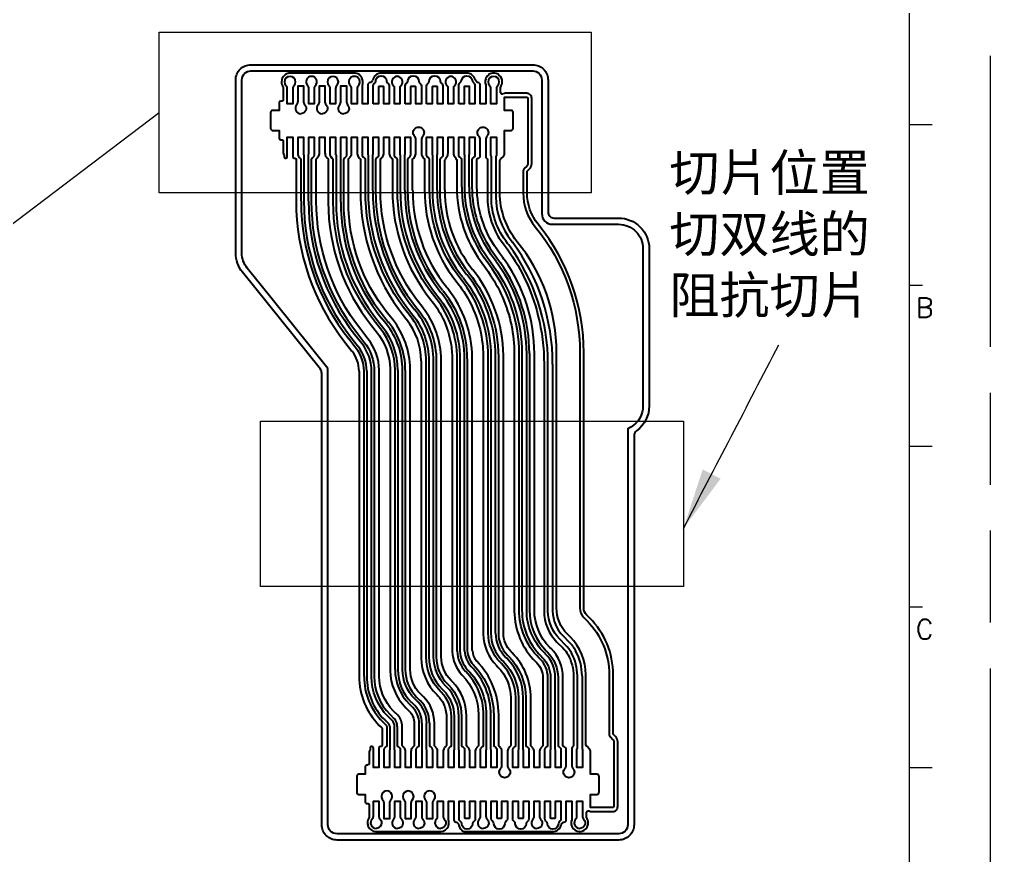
# Model space of a CAD drawing. Extents: x 3712 to 3815, y -392 to -307.
# Drawn here: x 3766.15 to 3797.87, y -368.36 to -341.06 of the extents above; entities that cross this region are included whole.
import ezdxf

# ---------------------------------------------------------------- set-up
doc = ezdxf.new("R2010")
doc.units = 0
doc.linetypes.add('PHANTOM', pattern=[29.5, 9.5, -1.5, 3, -1.5, 3, -1.5, 9.5])
doc.layers.get('0').update_dxf_attribs({"lineweight": 9})
doc.layers.add('0PAPERF', color=2, linetype='PHANTOM', lineweight=9, plot=False)
doc.layers.add('gbr-dxf_layer0', color=7, linetype='Continuous')
doc.layers.add('gbr-outline-dxf_layer1', color=2, linetype='Continuous')
doc.layers.add('備註', color=1, linetype='Continuous', lineweight=9)
doc.styles.add('SIMPLEX', font='simplex.shx')
doc.styles.get("Standard").update_dxf_attribs({"font": 'PMingLiU.ttf'})
doc.dimstyles.get("Standard").update_dxf_attribs({"dimtxt": 1, "dimasz": 0.5, "dimexe": 0.18, "dimexo": 0.0625, "dimgap": 0.09, "dimtad": 0, "dimzin": 0, "dimdsep": 46, "dimtxsty": 'Standard', "dimcen": 0.09, "dimadec": 0, "dimazin": 0, "dimtfac": 1, "dimtdec": 4, "dimtofl": 0, "dimtmove": 0, "dimatfit": 3, "dimfxl": 0, "dimtolj": 1, "dimtzin": 0, "dimarcsym": 0})

msp = doc.modelspace()

# ---------------------------------------------------------------- linework, layer by layer
for p, q in [((3795.223, -390.07), (3795.223, -333.979)), ((3795.223, -344.483), (3795.958, -344.483)), ((3795.223, -349.735), (3795.643, -349.735)), ((3795.223, -354.987), (3795.958, -354.987)), ((3795.223, -360.238), (3795.643, -360.238)), ((3795.223, -365.49), (3795.958, -365.49))]:
    msp.add_line(p, q)
at = {"layer": '0PAPERF'}
msp.add_line((3797.871, -391.75), (3797.871, -330.826), dxfattribs=at)
at = {"layer": 'gbr-dxf_layer0'}
for p, q in [((3774.674, -342.738), (3777.357, -342.738)), ((3777.132, -342.815), (3774.951, -342.815)), ((3777.362, -342.739), (3777.645, -342.739)), ((3777.649, -342.738), (3781.129, -342.738)), ((3780.808, -342.815), (3777.927, -342.815)), ((3781.133, -342.739), (3781.341, -342.739)), ((3781.345, -342.738), (3781.933, -342.738)), ((3781.683, -342.815), (3781.602, -342.815)), ((3777.531, -343.197), (3777.531, -343.223)), ((3777.531, -343.223), (3777.531, -343.312)), ((3779.281, -343.224), (3779.281, -343.493)), ((3779.981, -343.224), (3779.981, -343.493)), ((3781.381, -343.223), (3781.381, -343.312)), ((3774.601, -344.026), (3774.434, -344.026)), ((3779.281, -344.986), (3779.281, -345.195)), ((3781.381, -344.986), (3781.381, -345.195)), ((3776.131, -345.195), (3776.131, -345.413)), ((3777.181, -345.195), (3777.181, -345.416)), ((3778.231, -345.195), (3778.231, -345.415)), ((3779.281, -345.195), (3779.281, -345.415)), ((3780.331, -345.195), (3780.331, -345.412)), ((3781.381, -345.195), (3781.381, -345.487)), ((3775.081, -345.399), (3775.081, -345.487)), ((3775.081, -345.487), (3775.081, -345.539)), ((3781.381, -345.487), (3781.381, -345.529)), ((3775.191, -345.973), (3775.191, -346.982)), ((3775.849, -346.986), (3775.85, -345.863)), ((3781.928, -348.343), (3781.982, -348.413)), ((3782.218, -348.276), (3782.258, -348.328)), ((3780.404, -349.59), (3780.447, -349.643)), ((3779.274, -352.249), (3779.274, -352.861)), ((3777.246, -352.541), (3777.246, -362.514)), ((3778.26, -352.52), (3778.26, -352.861)), ((3778.26, -352.861), (3778.26, -353.877)), ((3779.274, -352.861), (3779.274, -353.877)), ((3778.26, -353.877), (3778.26, -354.893)), ((3779.274, -353.877), (3779.274, -354.893)), ((3778.26, -354.893), (3778.26, -355.909)), ((3779.274, -354.893), (3779.274, -355.909)), ((3778.26, -355.909), (3778.26, -356.925)), ((3779.274, -355.909), (3779.274, -356.925)), ((3778.26, -356.925), (3778.26, -357.941)), ((3779.274, -356.925), (3779.274, -357.941)), ((3778.26, -357.941), (3778.26, -358.957)), ((3779.274, -357.941), (3779.274, -358.957)), ((3778.26, -358.957), (3778.26, -359.973)), ((3779.274, -358.957), (3779.274, -359.973)), ((3778.26, -359.973), (3778.26, -360.989)), ((3779.274, -359.973), (3779.274, -360.989)), ((3778.26, -360.989), (3778.26, -362.005)), ((3783.991, -361.49), (3783.799, -361.299)), ((3777.891, -364.852), (3777.891, -364.903)), ((3777.891, -364.903), (3777.891, -365.195)), ((3778.941, -364.96), (3778.941, -365.195)), ((3779.991, -364.975), (3779.991, -365.195)), ((3781.041, -364.975), (3781.041, -364.992)), ((3781.041, -364.992), (3781.041, -365.195)), ((3782.091, -364.975), (3782.091, -365.195)), ((3783.141, -364.975), (3783.141, -365.195)), ((3784.191, -364.888), (3784.191, -364.903)), ((3784.191, -364.903), (3784.191, -365.195)), ((3782.091, -365.195), (3782.091, -365.425)), ((3784.191, -365.195), (3784.191, -365.425)), ((3777.168, -365.782), (3777.168, -366.289)), ((3777.411, -365.706), (3777.244, -365.706)), ((3781.041, -366.898), (3781.041, -367.166)), ((3782.091, -366.898), (3782.091, -367.166)), ((3782.791, -366.898), (3782.791, -367.166)), ((3783.841, -366.898), (3783.841, -367.166)), ((3780.341, -367.078), (3780.341, -367.167)), ((3783.93, -367.269), (3783.938, -367.269)), ((3784.191, -367.078), (3784.191, -367.167)), ((3780.265, -367.652), (3777.433, -367.652)), ((3780.439, -367.652), (3780.27, -367.652)), ((3783.923, -367.652), (3780.443, -367.652)), ((3784.071, -367.652), (3783.927, -367.652)), ((3784.837, -367.652), (3784.075, -367.652))]:
    msp.add_line(p, q, dxfattribs=at)
at = {"layer": 'gbr-dxf_layer0', "color": 1}
for p, q in [((3775.253, -345.487), (3775.253, -345.399)), ((3775.598, -345.872), (3775.598, -345.496)), ((3775.443, -345.973), (3775.442, -346.982)), ((3775.597, -346.982), (3775.598, -345.877)), ((3775.687, -345.872), (3775.686, -346.983)), ((3777.335, -351.638), (3777.102, -351.34)), ((3777.144, -351.789), (3776.91, -351.491)), ((3776.98, -351.436), (3777.214, -351.735)), ((3777.498, -352.541), (3777.498, -362.514)), ((3778.258, -363.758), (3778.387, -363.888)), ((3778.152, -364.123), (3778.022, -363.994)), ((3778.085, -363.931), (3778.215, -364.06)), ((3778.324, -363.951), (3778.195, -363.821))]:
    msp.add_line(p, q, dxfattribs=at)
at = {"layer": 'gbr-dxf_layer0', "color": 6}
for p, q in [((3780.503, -345.487), (3780.503, -345.399)), ((3780.69, -345.493), (3780.69, -346.526)), ((3781.591, -349.198), (3781.343, -348.851)), ((3781.416, -348.799), (3781.663, -349.147)), ((3781.725, -348.966), (3781.542, -348.709)), ((3781.614, -348.657), (3781.8, -348.918)), ((3781.79, -349.057), (3781.728, -348.97)), ((3781.803, -348.922), (3781.862, -349.006))]:
    msp.add_line(p, q, dxfattribs=at)
at = {"layer": 'gbr-dxf_layer0', "color": 4}
for p, q in [((3779.754, -350.158), (3779.717, -350.111)), ((3779.787, -350.056), (3779.823, -350.102)), ((3779.945, -350.005), (3779.91, -349.962)), ((3779.977, -349.903), (3780.014, -349.95)), ((3780.693, -361.676), (3780.693, -352.14))]:
    msp.add_line(p, q, dxfattribs=at)
at = {"layer": 'gbr-dxf_layer0', "color": 2}
for p, q in [((3778.041, -350.74), (3778.207, -350.948)), ((3777.947, -351.156), (3777.781, -350.949)), ((3777.851, -350.893), (3778.016, -351.1)), ((3778.138, -351.003), (3777.972, -350.796)), ((3778.423, -362.288), (3778.423, -352.509)), ((3778.512, -352.509), (3778.512, -362.288)), ((3779.001, -363.529), (3778.891, -363.419)), ((3778.954, -363.356), (3779.064, -363.466)), ((3779.173, -363.357), (3779.064, -363.247)), ((3779.127, -363.184), (3779.236, -363.294))]:
    msp.add_line(p, q, dxfattribs=at)
at = {"layer": 'gbr-dxf_layer0', "color": 3}
for p, q in [((3779.117, -350.604), (3779.058, -350.53)), ((3779.127, -350.475), (3779.186, -350.548))]:
    msp.add_line(p, q, dxfattribs=at)
at = {"layer": 'gbr-dxf_layer0', "color": 5}
for p, q in [((3781.707, -361.096), (3781.707, -352.074)), ((3781.796, -352.074), (3781.796, -361.096)), ((3782.067, -361.917), (3782.033, -361.883)), ((3782.096, -361.82), (3782.13, -361.854)), ((3781.895, -362.09), (3781.86, -362.056)), ((3781.923, -361.993), (3781.958, -362.027))]:
    msp.add_line(p, q, dxfattribs=at)
at = {"layer": 'gbr-dxf_layer0', "linetype": 'Continuous'}
for points in [[(3773.42, -348.385, -0.013652), (3773.42, -348.376), (3773.42, -343.035, -0.414219), (3773.717, -342.739), (3774.669, -342.739)], [(3774.951, -342.815, 0.207238), (3774.823, -342.87, -0.044605), (3774.818, -342.874)], [(3777.926, -342.815, 0.207236), (3777.798, -342.87, -0.044563), (3777.794, -342.874)], [(3781.937, -342.739), (3782.917, -342.739, -0.414221), (3783.214, -343.035), (3783.214, -347.396, 0.413534), (3783.563, -347.746, -0.013568), (3783.572, -347.745, -0.01359), (3783.582, -347.746), (3784.198, -347.746, -0.013592), (3784.207, -347.745, -0.01359), (3784.217, -347.746), (3785.722, -347.746, -0.414216), (3786.518, -348.542), (3786.518, -349.489, -0.013592), (3786.519, -349.498, -0.01359), (3786.518, -349.508), (3786.518, -350.124, -0.013592), (3786.519, -350.133, -0.01359), (3786.518, -350.143), (3786.518, -353.121, -0.013592), (3786.519, -353.13, -0.01359), (3786.518, -353.14), (3786.518, -353.679, -0.266353), (3786.124, -354.367), (3786.024, -354.425), (3786.024, -354.554, -0.013662), (3786.024, -354.563, -0.013652), (3786.024, -354.573), (3786.024, -355.189, -0.013662), (3786.024, -355.198, -0.013652), (3786.024, -355.208), (3786.024, -355.824, -0.013662), (3786.024, -355.833, -0.013652), (3786.024, -355.843), (3786.024, -356.459, -0.013662), (3786.024, -356.468, -0.013652), (3786.024, -356.478), (3786.024, -357.094, -0.013662), (3786.024, -357.103, -0.013652), (3786.024, -357.113), (3786.024, -357.729, -0.013662), (3786.024, -357.738, -0.013652), (3786.024, -357.748), (3786.024, -360.726, -0.013662), (3786.024, -360.735, -0.013652), (3786.024, -360.745), (3786.024, -361.361, -0.013662), (3786.024, -361.37, -0.013652), (3786.024, -361.38), (3786.024, -361.996, -0.013662), (3786.024, -362.005, -0.013652), (3786.024, -362.015), (3786.024, -367.355, -0.41422), (3785.727, -367.652), (3784.842, -367.652)], [(3774.818, -342.875, 0.229178), (3774.712, -343.094, 0.161302), (3774.767, -343.261), (3774.767, -343.675, -0.414254), (3774.717, -343.725), (3774.688, -343.725, 0.414074), (3774.638, -343.775), (3774.638, -343.988)], [(3777.372, -343.1), (3777.372, -343.084, 0.220116), (3777.266, -342.875)], [(3777.531, -343.312), (3777.531, -343.807), (3777.353, -343.807), (3777.353, -343.312), (3777.353, -343.223), (3777.353, -343.2, 0.090153), (3777.374, -343.101)], [(3777.69, -343.056), (3777.684, -343.066), (3777.648, -343.102, 0.011086), (3777.642, -343.109, -0.209601), (3777.614, -343.121), (3777.607, -343.121)], [(3778.753, -343.223, -0.196728), (3778.779, -343.161), (3778.829, -343.112), (3778.839, -343.063, -0.401236), (3779.017, -342.894, -0.401247), (3779.195, -343.063), (3779.205, -343.112), (3779.255, -343.161, -0.196722), (3779.281, -343.223)], [(3779.453, -343.223, -0.196728), (3779.479, -343.161), (3779.529, -343.112), (3779.539, -343.063, -0.401216), (3779.717, -342.894, -0.401235), (3779.895, -343.063), (3779.905, -343.112), (3779.955, -343.161, -0.196722), (3779.981, -343.223)], [(3781.203, -343.196, 0.414241), (3781.128, -343.121, -0.377773), (3781.103, -343.099, 0.0324), (3781.086, -343.08), (3781.044, -343.038), (3781.039, -343.029)], [(3781.381, -342.999, 0.087331), (3781.364, -343.094, 0.087324), (3781.381, -343.189), (3781.381, -343.223)], [(3781.949, -343.49), (3781.94, -343.492), (3781.918, -343.492, -0.414106), (3781.868, -343.442), (3781.868, -343.259, 0.159348), (3781.922, -343.094, 0.229189), (3781.816, -342.875)], [(3775.118, -343.22, 0.200387), (3775.081, -343.309), (3775.081, -343.807), (3774.903, -343.807), (3774.903, -343.309, 0.200479), (3774.866, -343.22)], [(3775.21, -343.841, 0.182128), (3775.253, -343.725), (3775.253, -343.223), (3775.431, -343.223), (3775.431, -343.725, 0.182055), (3775.474, -343.841, -0.649218), (3775.342, -344.138)], [(3775.818, -343.22, 0.200485), (3775.781, -343.309), (3775.781, -343.807), (3775.603, -343.807), (3775.603, -343.309, 0.196935), (3775.567, -343.221)], [(3775.91, -343.841, 0.182043), (3775.953, -343.725), (3775.953, -343.223), (3776.131, -343.223), (3776.131, -343.725, 0.182128), (3776.174, -343.841, -0.64921), (3776.042, -344.138)], [(3776.518, -343.22, 0.200485), (3776.481, -343.309), (3776.481, -343.807), (3776.303, -343.807), (3776.303, -343.309, 0.200479), (3776.266, -343.22)], [(3776.61, -343.841, 0.182128), (3776.653, -343.725), (3776.653, -343.223), (3776.831, -343.223), (3776.831, -343.725, 0.182055), (3776.874, -343.841, -0.649218), (3776.742, -344.138)], [(3777.217, -343.221, 0.196906), (3777.181, -343.309), (3777.181, -343.807), (3777.003, -343.807), (3777.003, -343.309, 0.200479), (3776.966, -343.22)], [(3781.768, -343.22, 0.200485), (3781.731, -343.309), (3781.731, -343.807), (3781.553, -343.807), (3781.553, -343.309, 0.200479), (3781.516, -343.22)], [(3782.735, -346.029, -0.196701), (3782.746, -346.003), (3782.812, -345.937, 0.198476), (3782.885, -345.76), (3782.885, -343.632, 0.414223), (3782.72, -343.467), (3782.108, -343.467, -0.019087), (3782.094, -343.467, -0.019078), (3782.081, -343.467), (3782.034, -343.467, 0.126861), (3781.954, -343.487)], [(3774.433, -344.026, 0.390636), (3774.358, -344.095), (3774.358, -344.615)], [(3774.638, -344.722), (3774.638, -344.936, 0.414099), (3774.688, -344.986), (3774.718, -344.986, -0.414254), (3774.768, -345.036), (3774.768, -345.411, 0.24862), (3774.801, -345.473), (3774.801, -345.551, 0.414253), (3774.839, -345.59), (3774.852, -345.59)], [(3779.103, -344.985, 0.181869), (3779.06, -344.87, -0.185026), (3779.014, -344.751, -0.414223), (3779.192, -344.573, -0.414223), (3779.37, -344.751, -0.185026), (3779.324, -344.87, 0.18188), (3779.281, -344.985)], [(3781.203, -344.985, 0.181869), (3781.16, -344.87, -0.185026), (3781.114, -344.751, -0.414223), (3781.292, -344.573, -0.414223), (3781.47, -344.751, -0.185026), (3781.424, -344.87, 0.18188), (3781.381, -344.985)], [(3775.131, -345.59), (3775.153, -345.59, -0.414253), (3775.191, -345.628), (3775.191, -345.973)], [(3775.849, -345.862), (3775.849, -345.628, -0.240491), (3775.865, -345.597, 0.0332), (3775.888, -345.577, -0.074119), (3775.92, -345.536, 0.138343), (3775.953, -345.418)], [(3776.179, -345.552, -0.017329), (3776.186, -345.561, 0.057758), (3776.225, -345.596, -0.247092), (3776.241, -345.628), (3776.241, -347.022)], [(3776.899, -347.022), (3776.899, -345.628, -0.229606), (3776.914, -345.598)], [(3776.914, -345.597, 0.034293), (3776.938, -345.577, -0.07397), (3776.97, -345.536, 0.138389), (3777.003, -345.418)], [(3777.181, -345.416, 0.146451), (3777.218, -345.54, -0.056669), (3777.243, -345.571, 0.043579), (3777.272, -345.597)], [(3777.273, -345.598, -0.229164), (3777.288, -345.628), (3777.288, -346.654, 0.167924), (3778.697, -350.73), (3778.772, -350.825)], [(3777.946, -346.654), (3777.946, -345.628, -0.229175), (3777.961, -345.598)], [(3777.962, -345.597, 0.043577), (3777.991, -345.571, -0.056662), (3778.016, -345.54, 0.146452), (3778.053, -345.416)], [(3778.231, -345.416, 0.14645), (3778.268, -345.54, -0.05665), (3778.293, -345.571, 0.043575), (3778.322, -345.597)], [(3778.323, -345.598, -0.229164), (3778.338, -345.628), (3778.338, -346.644, 0.17031), (3779.59, -350.213), (3779.627, -350.259)], [(3778.996, -346.644), (3778.996, -345.628, -0.229175), (3779.011, -345.598)], [(3779.012, -345.597, 0.043572), (3779.041, -345.571, -0.056663), (3779.066, -345.54, 0.146443), (3779.103, -345.416)], [(3779.281, -345.416, 0.146463), (3779.318, -345.54, -0.056639), (3779.343, -345.571, 0.043582), (3779.372, -345.597)], [(3779.373, -345.598, -0.228563), (3779.388, -345.628), (3779.388, -346.635)], [(3780.047, -346.635), (3780.047, -345.69, -0.170402), (3780.068, -345.627, -0.115435), (3780.103, -345.554)], [(3780.381, -345.554, -0.069538), (3780.406, -345.596), (3780.424, -345.626, -0.135475), (3780.438, -345.677), (3780.438, -346.527, 0.082414), (3780.661, -347.874, 0.072485), (3781.21, -348.945), (3781.458, -349.293, -0.104469), (3782.22, -351.044, -0.050663), (3782.314, -351.972)], [(3781.097, -346.527), (3781.097, -345.628, -0.190268), (3781.107, -345.602, -0.26301), (3781.128, -345.59, 0.414244), (3781.203, -345.515)], [(3781.42, -345.595, -0.266354), (3781.438, -345.628), (3781.438, -346.853, 0.131466), (3781.78, -348.129, 0.02669), (3781.928, -348.343)], [(3783.416, -352.309, 0.160378), (3782.136, -348.42), (3782.097, -348.369, -0.170198), (3781.566, -346.853), (3781.566, -345.533, -0.136155), (3781.553, -345.487)], [(3781.731, -345.399), (3781.731, -345.487, -0.136166), (3781.718, -345.533), (3781.718, -346.853, 0.170265), (3782.217, -348.274)], [(3783.096, -347.747, -0.170452), (3782.735, -346.718), (3782.735, -346.03)], [(3779.28, -350.405, -0.002766), (3779.239, -350.354, -0.169658), (3777.946, -346.654)], [(3781.933, -348.823), (3781.833, -348.684), (3781.747, -348.563, -0.155787), (3781.097, -346.527)], [(3775.19, -346.987, 0.167919), (3776.782, -351.591), (3777.015, -351.888)], [(3777.905, -362.395), (3777.905, -362.005), (3777.905, -360.989), (3777.905, -359.973), (3777.905, -358.957), (3777.905, -357.941), (3777.905, -356.925), (3777.905, -355.909), (3777.905, -354.893), (3777.905, -353.877), (3777.905, -352.861), (3777.905, -352.52, 0.001789), (3777.905, -352.51, 0.165582), (3777.533, -351.482), (3777.3, -351.185, -0.167928), (3775.849, -346.986)], [(3776.241, -347.022, 0.170297), (3777.654, -351.05), (3777.82, -351.258)], [(3779.706, -364.035, 0.198902), (3779.351, -363.179), (3779.242, -363.069, -0.198915), (3778.918, -362.288), (3778.918, -362.12, -0.004583), (3778.918, -362.092), (3778.918, -362.005), (3778.918, -360.989), (3778.918, -359.973), (3778.918, -358.957), (3778.918, -357.941), (3778.918, -356.925), (3778.918, -355.909), (3778.918, -354.893), (3778.918, -353.877), (3778.918, -352.861), (3778.918, -352.471, 0.167034), (3778.334, -350.846), (3778.168, -350.639, -0.170315), (3776.9, -347.022)], [(3784.585, -360.276), (3784.585, -351.938, 0.170702), (3783.122, -347.779), (3783.097, -347.747)], [(3776.222, -352.454), (3773.957, -349.632, -0.021267), (3773.948, -349.621), (3773.596, -349.182, -0.170735), (3773.42, -348.684), (3773.42, -348.395, -0.013662), (3773.42, -348.385)], [(3781.983, -348.414, -0.102184), (3783.09, -350.723, -0.062519), (3783.289, -352.309), (3783.289, -360.375, 0.198803), (3783.709, -361.389), (3783.901, -361.581, -0.070415), (3784.071, -361.807, -0.126405), (3784.249, -362.497), (3784.249, -364.763, -0.222003), (3784.235, -364.792, 0.219971), (3784.191, -364.887)], [(3784.013, -364.916, 0.312884), (3783.932, -364.799, -0.320505), (3783.906, -364.763), (3783.906, -362.545, 0.198951), (3783.516, -361.603), (3783.476, -361.562, -0.198942), (3782.972, -360.347), (3782.972, -351.97, 0.155799), (3781.995, -348.911)], [(3782.211, -361.705, -0.198947), (3781.959, -361.096), (3781.959, -360.715, -0.004144), (3781.958, -360.683), (3781.958, -352.026, 0.167414), (3780.964, -349.235)], [(3780.945, -361.447), (3780.945, -352.097, 0.167209), (3780.142, -349.848), (3780.104, -349.802, 0.01052), (3780.099, -349.795)], [(3780.447, -349.644, -0.031494), (3780.729, -350.045, -0.116286), (3781.286, -351.741, -0.021639), (3781.301, -352.078)], [(3779.932, -361.875), (3779.932, -361.815, -0.00507), (3779.931, -361.79), (3779.931, -352.167, 0.162987), (3779.342, -350.483), (3779.28, -350.406)], [(3779.627, -350.26, -0.126221), (3780.242, -351.624, -0.043612), (3780.287, -352.141)], [(3777.82, -351.258, -0.165627), (3778.259, -352.469, -0.006383), (3778.26, -352.52)], [(3782.314, -351.972), (3782.314, -360.382, 0.195124), (3783.01, -362.028), (3783.05, -362.068)], [(3779.273, -352.206), (3779.273, -352.215, -0.003815), (3779.274, -352.249)], [(3780.287, -352.141), (3780.287, -361.697, 0.17485), (3780.607, -362.465, 0.011533), (3780.613, -362.471, -0.198914), (3781.148, -363.762), (3781.148, -364.763, -0.241475), (3781.132, -364.794, 0.04385), (3781.103, -364.82, -0.023732), (3781.093, -364.834, -0.031629), (3781.078, -364.851, 0.147132), (3781.041, -364.975)], [(3781.301, -352.078), (3781.301, -361.124, 0.194186), (3781.745, -362.171), (3781.78, -362.205, -0.198914), (3782.198, -363.215), (3782.198, -364.763, -0.242311), (3782.182, -364.794, 0.04371), (3782.153, -364.82, -0.055174), (3782.128, -364.851, 0.147132), (3782.091, -364.975)], [(3783.799, -361.298, -0.198877), (3783.416, -360.375), (3783.416, -352.309)], [(3783.569, -352.309), (3783.569, -360.375, 0.198877), (3783.907, -361.191)], [(3777.429, -367.652), (3776.527, -367.652, -0.414221), (3776.23, -367.355), (3776.23, -362.005), (3776.23, -359.008), (3776.23, -358.373), (3776.23, -355.376), (3776.23, -354.741), (3776.23, -354.106), (3776.23, -353.471), (3776.23, -352.836), (3776.23, -352.478)], [(3785.695, -366.758), (3785.695, -364.653, 0.198372), (3785.622, -364.476), (3785.556, -364.41, -0.198948), (3785.545, -364.383), (3785.545, -362.456, 0.198852), (3784.775, -360.598), (3784.679, -360.502, -0.198727), (3784.585, -360.276)], [(3779.274, -360.989), (3779.274, -361.905, 0.194443), (3779.784, -363.107), (3779.817, -363.141, -0.085159), (3780.004, -363.405)], [(3783.907, -361.191), (3784.099, -361.383, -0.070427), (3784.316, -361.672)], [(3780.945, -361.67), (3780.945, -361.47, -0.005658), (3780.945, -361.447)], [(3780.863, -364.975, 0.147153), (3780.826, -364.851, -0.055174), (3780.801, -364.82, 0.043859), (3780.772, -364.794, -0.241495), (3780.756, -364.763), (3780.756, -363.818, 0.198902), (3780.283, -362.675), (3780.249, -362.642, -0.19891), (3779.932, -361.875)], [(3782.963, -364.975, 0.147153), (3782.926, -364.851, -0.055174), (3782.902, -364.82, 0.043859), (3782.872, -364.794, -0.241495), (3782.856, -364.763), (3782.856, -363.215, 0.19889), (3782.245, -361.739), (3782.211, -361.705)], [(3778.26, -362.005), (3778.26, -362.318, 0.194491), (3778.776, -363.534), (3778.886, -363.644, -0.198913), (3779.048, -364.035), (3779.048, -364.763, -0.241782), (3779.032, -364.794, 0.073912), (3778.996, -364.83, -0.025297), (3778.984, -364.844, 0.181906), (3778.941, -364.96)], [(3783.05, -362.069, -0.198959), (3783.248, -362.545), (3783.248, -364.766, -0.20623), (3783.234, -364.793)], [(3777.246, -362.514, 0.198929), (3777.907, -364.109), (3777.987, -364.188, -0.198881), (3777.998, -364.215), (3777.998, -364.763, -0.414253), (3777.96, -364.801), (3777.941, -364.801)], [(3778.456, -363.727, -0.00348), (3778.438, -363.709), (3778.373, -363.643, -0.198945), (3777.905, -362.514), (3777.905, -362.426, -0.004189), (3777.905, -362.395)], [(3784.541, -364.992), (3784.541, -365.487), (3784.363, -365.487), (3784.363, -364.992), (3784.363, -364.903, -0.136166), (3784.376, -364.857), (3784.376, -362.498)], [(3784.528, -362.498), (3784.528, -364.857, -0.136155), (3784.541, -364.903), (3784.541, -364.992)], [(3780.005, -363.407, -0.111513), (3780.098, -363.818), (3780.098, -363.829)], [(3778.763, -364.96, 0.181902), (3778.72, -364.844, -0.025301), (3778.708, -364.83, 0.073914), (3778.672, -364.794, -0.241729), (3778.656, -364.763), (3778.656, -364.144, 0.192241), (3778.512, -363.782), (3778.457, -363.727)], [(3781.913, -364.975, 0.147142), (3781.876, -364.851, -0.055194), (3781.852, -364.82, 0.043846), (3781.822, -364.794, -0.241429), (3781.806, -364.763), (3781.806, -363.761)], [(3779.813, -364.975, 0.147142), (3779.776, -364.851, -0.055194), (3779.751, -364.82, 0.043846), (3779.722, -364.794, -0.241429), (3779.706, -364.763), (3779.706, -364.035)], [(3780.098, -363.834), (3780.098, -364.763, -0.242311), (3780.082, -364.794, 0.04371), (3780.053, -364.82, -0.055174), (3780.028, -364.851, 0.147132), (3779.991, -364.975)], [(3777.663, -364.801), (3777.649, -364.801, 0.414253), (3777.611, -364.839), (3777.611, -364.917, 0.248722), (3777.578, -364.979), (3777.578, -365.355, -0.414253), (3777.528, -365.405), (3777.499, -365.405, 0.414254), (3777.449, -365.455), (3777.449, -365.668)], [(3783.233, -364.794, 0.044548), (3783.203, -364.82, -0.054939), (3783.178, -364.851, 0.147235), (3783.141, -364.975)], [(3782.128, -365.514, -0.198252), (3782.18, -365.64, -0.414223), (3782.002, -365.818, -0.414223), (3781.824, -365.64, -0.198239), (3781.876, -365.514)], [(3784.228, -365.514, -0.198252), (3784.28, -365.64, -0.414223), (3784.102, -365.818, -0.414223), (3783.924, -365.64, -0.198239), (3783.976, -365.514)], [(3777.449, -366.402), (3777.449, -366.616, 0.414254), (3777.499, -366.666), (3777.528, -366.666, -0.414106), (3777.578, -366.716), (3777.578, -367.091)], [(3777.676, -367.171, 0.200492), (3777.713, -367.082), (3777.713, -366.583), (3777.891, -366.583), (3777.891, -367.082, 0.18451), (3777.922, -367.166, -0.682841), (3777.802, -367.474)], [(3778.278, -366.556, 0.200485), (3778.241, -366.645), (3778.241, -367.167), (3778.063, -367.167), (3778.063, -366.645, 0.196909), (3778.027, -366.558)], [(3778.376, -367.171, 0.200382), (3778.413, -367.082), (3778.413, -366.583), (3778.591, -366.583), (3778.591, -367.082, 0.200477), (3778.628, -367.171, -0.667876), (3778.502, -367.474)], [(3778.978, -366.556, 0.200485), (3778.941, -366.645), (3778.941, -367.167), (3778.763, -367.167), (3778.763, -366.645, 0.200479), (3778.726, -366.556)], [(3779.076, -367.171, 0.200492), (3779.113, -367.082), (3779.113, -366.583), (3779.291, -366.583), (3779.291, -367.082, 0.200381), (3779.328, -367.171, -0.667876), (3779.202, -367.474)], [(3779.677, -366.558, 0.196906), (3779.641, -366.645), (3779.641, -367.167), (3779.463, -367.167), (3779.463, -366.645, 0.200479), (3779.426, -366.556)], [(3779.777, -367.17, 0.196901), (3779.813, -367.082), (3779.813, -366.583), (3779.991, -366.583), (3779.991, -367.082, 0.200477), (3780.028, -367.171, -0.667876), (3779.902, -367.474)], [(3780.182, -367.305, 0.007729), (3780.182, -367.296, 0.092237), (3780.163, -367.196), (3780.163, -367.167), (3780.163, -367.078), (3780.163, -366.583), (3780.341, -366.583), (3780.341, -367.078)], [(3781.176, -367.171, 0.200492), (3781.213, -367.082), (3781.213, -366.583), (3781.391, -366.583), (3781.391, -367.082, 0.196904), (3781.427, -367.17, -0.671272), (3781.302, -367.474)], [(3782.926, -367.171, 0.200492), (3782.963, -367.082), (3782.963, -366.583), (3783.141, -366.583), (3783.141, -367.082, 0.196904), (3783.177, -367.17, -0.671272), (3783.052, -367.474)], [(3784.326, -367.171, 0.200492), (3784.363, -367.082), (3784.363, -366.583), (3784.541, -366.583), (3784.541, -367.082, 0.200381), (3784.578, -367.171, -0.667876), (3784.452, -367.474)], [(3784.676, -367.023), (3784.676, -366.949, -0.414106), (3784.726, -366.899), (3784.75, -366.899), (3784.759, -366.901)], [(3784.764, -366.903, 0.12687), (3784.844, -366.924), (3784.891, -366.924, -0.019087), (3784.904, -366.924, -0.019078), (3784.918, -366.924), (3785.53, -366.924, 0.41423), (3785.695, -366.759)], [(3777.578, -367.095), (3777.578, -367.128, 0.162436), (3777.522, -367.296, 0.104373), (3777.546, -367.409)], [(3780.341, -367.167), (3780.341, -367.196, 0.407922), (3780.416, -367.269)], [(3780.416, -367.269), (3780.424, -367.269, -0.208794), (3780.452, -367.282, 0.010891), (3780.458, -367.288), (3780.494, -367.324)], [(3781.041, -367.167, -0.195982), (3781.015, -367.229), (3780.965, -367.279), (3780.955, -367.327, -0.401216), (3780.777, -367.497, -0.400528), (3780.599, -367.327), (3780.588, -367.279), (3780.539, -367.229, -0.196712), (3780.513, -367.167)], [(3782.091, -367.167, -0.195982), (3782.065, -367.229), (3782.015, -367.279), (3782.005, -367.327, -0.401246), (3781.827, -367.497, -0.400528), (3781.649, -367.327), (3781.639, -367.279), (3781.589, -367.229, -0.196712), (3781.563, -367.167)], [(3782.791, -367.167, -0.196716), (3782.765, -367.229), (3782.716, -367.279), (3782.705, -367.327, -0.400506), (3782.527, -367.497, -0.400528), (3782.349, -367.327), (3782.339, -367.279), (3782.289, -367.229, -0.196712), (3782.263, -367.167)], [(3783.841, -367.167, -0.195982), (3783.815, -367.229), (3783.765, -367.279), (3783.755, -367.327, -0.401246), (3783.577, -367.497, -0.401247), (3783.399, -367.327), (3783.389, -367.279), (3783.339, -367.229, -0.195988), (3783.313, -367.167)], [(3783.854, -367.334), (3783.86, -367.324), (3783.896, -367.288, 0.010465), (3783.902, -367.282, -0.208821), (3783.93, -367.269)], [(3784.191, -367.167), (3784.191, -367.196, 0.092211), (3784.172, -367.296, 0.007773), (3784.172, -367.305)], [(3784.696, -367.433, 0.128676), (3784.732, -367.296, 0.161372), (3784.677, -367.129), (3784.677, -367.023)], [(3777.546, -367.409, 0.281946), (3777.786, -367.576), (3779.877, -367.576)], [(3779.877, -367.575, 0.009218), (3779.887, -367.576), (3779.918, -367.576, 0.292635), (3780.162, -367.399)], [(3780.497, -367.33, 0.199375), (3780.588, -367.525, 0.08395), (3780.666, -367.576), (3783.592, -367.576, 0.263822), (3783.825, -367.427)], [(3784.208, -367.433, 0.256218), (3784.437, -367.576), (3784.468, -367.576, 0.256225), (3784.696, -367.433)]]:
    msp.add_lwpolyline(points, format="xyb", dxfattribs=at)
for points in [[(3777.703, -343.807), (3777.703, -343.224, -0.19881), (3777.729, -343.161), (3777.778, -343.112), (3777.789, -343.063, -0.954065), (3778.145, -343.063), (3778.156, -343.112), (3778.205, -343.161, -0.198839), (3778.231, -343.224), (3778.231, -343.807), (3778.053, -343.807), (3778.053, -343.261), (3778.042, -343.249), (3777.892, -343.249), (3777.881, -343.261), (3777.881, -343.807)], [(3780.503, -343.807), (3780.503, -343.201, -0.199781), (3780.529, -343.138), (3780.571, -343.096), (3780.59, -343.054, -0.904643), (3780.944, -343.054), (3780.963, -343.096), (3781.005, -343.138, -0.199797), (3781.031, -343.201), (3781.031, -343.807), (3780.853, -343.807), (3780.853, -343.249), (3780.681, -343.249), (3780.681, -343.807)], [(3781.845, -346.718), (3781.845, -345.696, -0.1982), (3781.881, -345.61), (3781.96, -345.531, 0.19853), (3781.996, -345.445), (3781.996, -344.684), (3782.201, -344.684, 0.391826), (3782.276, -344.615), (3782.276, -344.095, 0.391618), (3782.201, -344.026), (3781.996, -344.026), (3781.996, -343.594), (3782.72, -343.594, -0.414253), (3782.758, -343.632), (3782.758, -345.76, -0.198542), (3782.722, -345.847), (3782.643, -345.925, 0.198195), (3782.607, -346.012), (3782.607, -346.718, 0.170546), (3782.997, -347.827, -0.172337), (3784.458, -351.938), (3784.458, -360.276, 0.198879), (3784.589, -360.592), (3784.685, -360.688, -0.198896), (3785.417, -362.456), (3785.417, -364.401, 0.198199), (3785.453, -364.487), (3785.532, -364.566, -0.198541), (3785.568, -364.653), (3785.568, -366.758, -0.414253), (3785.53, -366.797), (3784.806, -366.797), (3784.806, -366.364), (3785.011, -366.364, 0.416618), (3785.086, -366.289), (3785.086, -365.782, 0.416651), (3785.011, -365.706), (3784.806, -365.706), (3784.806, -364.968, 0.198567), (3784.77, -364.882), (3784.691, -364.803, -0.19819), (3784.655, -364.716), (3784.655, -362.456, 0.19893), (3784.146, -361.227), (3784.05, -361.131, -0.198839), (3783.696, -360.276), (3783.696, -351.938, 0.172537), (3782.403, -348.304, -0.170665)]]:
    msp.add_lwpolyline(points, format="xyb", close=True, dxfattribs=at)
for points in [[(3778.61, -343.227), (3778.581, -343.256), (3778.581, -343.807), (3778.403, -343.807), (3778.403, -343.256), (3778.374, -343.227)], [(3778.753, -343.807), (3778.753, -343.493), (3778.753, -343.224)], [(3779.017, -343.249), (3778.943, -343.249), (3778.931, -343.261), (3778.931, -343.493)], [(3779.281, -343.493), (3779.281, -343.807), (3779.103, -343.807), (3779.103, -343.493), (3779.103, -343.261), (3779.091, -343.249), (3779.017, -343.249)], [(3779.453, -343.807), (3779.453, -343.493), (3779.453, -343.224)], [(3779.717, -343.249), (3779.643, -343.249), (3779.631, -343.261), (3779.631, -343.493)], [(3779.981, -343.493), (3779.981, -343.807), (3779.803, -343.807), (3779.803, -343.493), (3779.803, -343.261), (3779.792, -343.249), (3779.717, -343.249)], [(3780.36, -343.227), (3780.331, -343.256), (3780.331, -343.807), (3780.153, -343.807), (3780.153, -343.256), (3780.124, -343.227)], [(3781.381, -343.312), (3781.381, -343.807), (3781.203, -343.807), (3781.203, -343.312), (3781.203, -343.223), (3781.203, -343.197)], [(3778.931, -343.493), (3778.931, -343.807), (3778.753, -343.807)], [(3779.631, -343.493), (3779.631, -343.807), (3779.453, -343.807)], [(3774.638, -343.989), (3774.638, -344.026), (3774.601, -344.026)], [(3774.434, -344.684), (3774.601, -344.684), (3774.638, -344.684), (3774.638, -344.722)], [(3774.903, -345.539), (3774.903, -345.487), (3774.903, -345.399), (3774.903, -344.903), (3775.081, -344.903), (3775.081, -345.399)], [(3775.953, -345.418), (3775.953, -345.195), (3775.953, -344.903), (3776.131, -344.903), (3776.131, -345.195)], [(3777.003, -345.418), (3777.003, -345.195), (3777.003, -344.903), (3777.181, -344.903), (3777.181, -345.195)], [(3778.053, -345.415), (3778.053, -345.195), (3778.053, -344.903), (3778.231, -344.903), (3778.231, -345.195)], [(3779.103, -345.416), (3779.103, -345.195), (3779.103, -344.985)], [(3780.153, -345.412), (3780.153, -345.195), (3780.153, -344.903), (3780.331, -344.903), (3780.331, -345.195)], [(3781.203, -345.514), (3781.203, -345.487), (3781.203, -345.195), (3781.203, -344.985)], [(3781.553, -345.487), (3781.553, -345.399), (3781.553, -344.903), (3781.731, -344.903), (3781.731, -345.399)], [(3781.992, -348.907), (3781.976, -348.884), (3781.939, -348.833)], [(3776.23, -352.476), (3776.23, -352.464), (3776.223, -352.454)], [(3777.891, -365.195), (3777.891, -365.487), (3777.713, -365.487), (3777.713, -365.195), (3777.713, -364.903), (3777.713, -364.852)], [(3778.941, -365.195), (3778.941, -365.487), (3778.763, -365.487), (3778.763, -365.195), (3778.763, -364.96)], [(3779.991, -365.195), (3779.991, -365.487), (3779.813, -365.487), (3779.813, -365.195), (3779.813, -364.975)], [(3781.041, -365.195), (3781.041, -365.487), (3780.863, -365.487), (3780.863, -365.195), (3780.863, -364.992), (3780.863, -364.975)], [(3781.913, -365.425), (3781.913, -365.195), (3781.913, -364.975)], [(3783.141, -365.195), (3783.141, -365.487), (3782.963, -365.487), (3782.963, -365.195), (3782.963, -364.975)], [(3784.013, -365.425), (3784.013, -365.195), (3784.013, -364.917)], [(3777.448, -365.673), (3777.448, -365.706), (3777.411, -365.706)], [(3777.244, -366.364), (3777.411, -366.364), (3777.448, -366.364), (3777.448, -366.398)], [(3780.513, -367.166), (3780.513, -366.898), (3780.513, -366.583), (3780.691, -366.583), (3780.691, -366.898)], [(3780.691, -366.898), (3780.691, -367.13), (3780.702, -367.141), (3780.777, -367.141), (3780.851, -367.141), (3780.863, -367.13), (3780.863, -366.898), (3780.863, -366.583), (3781.041, -366.583), (3781.041, -366.898)], [(3781.563, -367.166), (3781.563, -366.898), (3781.563, -366.583), (3781.741, -366.583), (3781.741, -366.898)], [(3781.827, -367.141), (3781.901, -367.141), (3781.913, -367.13), (3781.913, -366.898), (3781.913, -366.583), (3782.091, -366.583), (3782.091, -366.898)], [(3782.263, -367.166), (3782.263, -366.898), (3782.263, -366.583), (3782.441, -366.583), (3782.441, -366.898)], [(3782.441, -366.898), (3782.441, -367.13), (3782.452, -367.141), (3782.527, -367.141), (3782.602, -367.141), (3782.613, -367.13), (3782.613, -366.898), (3782.613, -366.583), (3782.791, -366.583), (3782.791, -366.898)], [(3783.313, -367.166), (3783.313, -366.898), (3783.313, -366.583), (3783.491, -366.583), (3783.491, -366.898)], [(3783.577, -367.141), (3783.652, -367.141), (3783.663, -367.13), (3783.663, -366.898), (3783.663, -366.583), (3783.841, -366.583), (3783.841, -366.898)], [(3784.013, -367.194), (3784.013, -367.167), (3784.013, -367.078), (3784.013, -366.583), (3784.191, -366.583), (3784.191, -367.078)], [(3781.741, -366.898), (3781.741, -367.13), (3781.752, -367.141), (3781.827, -367.141)], [(3783.491, -366.898), (3783.491, -367.13), (3783.503, -367.141), (3783.577, -367.141)]]:
    msp.add_lwpolyline(points, dxfattribs=at)
at = {"layer": 'gbr-dxf_layer0', "color": 1, "linetype": 'Continuous'}
for points in [[(3775.253, -345.396), (3775.253, -344.903), (3775.431, -344.903), (3775.431, -345.465, -0.190232), (3775.443, -345.496), (3775.443, -345.973)], [(3775.598, -345.496), (3775.598, -345.482, -0.127296), (3775.603, -345.461), (3775.603, -345.399), (3775.603, -344.903), (3775.781, -344.903), (3775.781, -345.399)], [(3775.353, -346.982), (3775.354, -345.973), (3775.354, -345.63, 0.177737), (3775.298, -345.565)], [(3775.781, -345.399), (3775.781, -345.487, -0.263624), (3775.738, -345.564, 0.166325), (3775.687, -345.627), (3775.687, -345.868)], [(3777.172, -351.285), (3777.405, -351.583, -0.170438), (3777.742, -352.541)], [(3778.194, -363.821, -0.198885), (3777.653, -362.514), (3777.653, -352.541, 0.170455), (3777.336, -351.638)], [(3777.409, -362.514), (3777.409, -352.541, 0.170506), (3777.145, -351.791)], [(3777.742, -352.541), (3777.742, -362.514, 0.198883), (3778.257, -363.758)], [(3778.591, -364.992), (3778.591, -365.487), (3778.413, -365.487), (3778.413, -364.992), (3778.413, -364.92, -0.162955), (3778.404, -364.893), (3778.404, -364.144, 0.198526), (3778.324, -363.951)], [(3778.107, -364.827, 0.1731), (3778.161, -364.762), (3778.161, -364.144)], [(3778.25, -364.144), (3778.25, -364.896, -0.161356), (3778.241, -364.923), (3778.241, -364.992)], [(3778.493, -364.144), (3778.493, -364.762, 0.171484), (3778.546, -364.826, -0.267697), (3778.591, -364.903), (3778.591, -364.992)], [(3778.241, -364.992), (3778.241, -365.487), (3778.063, -365.487), (3778.063, -364.992), (3778.063, -364.903, -0.262523), (3778.106, -364.827)]]:
    msp.add_lwpolyline(points, format="xyb", dxfattribs=at)
at = {"layer": 'gbr-dxf_layer0', "color": 2, "linetype": 'Continuous'}
for points in [[(3776.303, -345.487), (3776.303, -345.399), (3776.303, -344.903), (3776.481, -344.903), (3776.481, -345.399)], [(3779.641, -364.903), (3779.641, -365.487), (3779.463, -365.487), (3779.463, -364.994)]]:
    msp.add_lwpolyline(points, dxfattribs=at)
for points in [[(3776.648, -347.022), (3776.648, -345.482, -0.125827), (3776.653, -345.461), (3776.653, -345.399), (3776.653, -344.903), (3776.831, -344.903), (3776.831, -345.399)], [(3777.781, -350.948, -0.170311), (3776.404, -347.022), (3776.404, -345.63, 0.177714), (3776.348, -345.565)], [(3776.481, -345.399), (3776.481, -345.465, -0.191549), (3776.493, -345.496), (3776.493, -347.022, 0.170311), (3777.851, -350.893)], [(3776.789, -345.563, 0.168467), (3776.737, -345.627), (3776.737, -347.022, 0.170295), (3778.041, -350.74)], [(3776.831, -345.399), (3776.831, -345.487, -0.25929), (3776.789, -345.563)], [(3779.063, -363.247, -0.198839), (3778.666, -362.288), (3778.666, -352.509)], [(3778.755, -352.509), (3778.755, -362.288, 0.198838), (3779.126, -363.184)], [(3779.157, -364.827, 0.173085), (3779.211, -364.762), (3779.211, -364.035, 0.198783), (3779.001, -363.529)], [(3779.3, -364.035), (3779.3, -364.896, -0.162571), (3779.291, -364.923), (3779.291, -364.992)], [(3779.463, -364.992), (3779.463, -364.92, -0.160063), (3779.454, -364.894), (3779.454, -364.035)], [(3779.543, -364.035), (3779.543, -364.762, 0.173097), (3779.597, -364.827)], [(3779.291, -364.992), (3779.291, -365.487), (3779.113, -365.487), (3779.113, -364.992), (3779.113, -364.903, -0.262393), (3779.156, -364.827)]]:
    msp.add_lwpolyline(points, format="xyb", dxfattribs=at)
at = {"layer": 'gbr-dxf_layer0', "color": 3, "linetype": 'Continuous'}
msp.add_lwpolyline([(3777.353, -345.487), (3777.353, -344.903), (3777.531, -344.903), (3777.531, -345.466, -0.162687), (3777.54, -345.493), (3777.54, -346.654, 0.170684), (3778.937, -350.628), (3778.996, -350.701, -0.170696), (3779.525, -352.206), (3779.525, -361.875, 0.198849), (3779.962, -362.929), (3779.995, -362.963, -0.198911), (3780.35, -363.818), (3780.35, -364.896, -0.160309), (3780.341, -364.923), (3780.341, -365.487), (3780.163, -365.487), (3780.163, -364.903, -0.263892), (3780.206, -364.827, 0.174124), (3780.261, -364.762), (3780.261, -363.818, 0.198911), (3779.932, -363.026), (3779.899, -362.992, -0.19885), (3779.436, -361.875), (3779.436, -352.206, 0.170692), (3778.927, -350.757), (3778.867, -350.683, -0.170682), (3777.451, -346.654), (3777.451, -345.629, 0.17096), (3777.398, -345.565, -0.26851)], format="xyb", close=True, dxfattribs=at)
for points in [[(3777.694, -346.654), (3777.694, -345.486, -0.162949), (3777.703, -345.459), (3777.703, -345.399), (3777.703, -344.903), (3777.881, -344.903), (3777.881, -345.399)], [(3777.881, -345.399), (3777.881, -345.487, -0.2683), (3777.836, -345.564, 0.171068), (3777.783, -345.629), (3777.783, -346.649)], [(3779.68, -361.875), (3779.68, -352.205, 0.170649), (3779.117, -350.604)], [(3779.186, -350.549, -0.170649), (3779.769, -352.205), (3779.769, -361.875)], [(3780.691, -364.992), (3780.691, -365.487), (3780.513, -365.487), (3780.513, -364.992), (3780.513, -364.92, -0.162618), (3780.504, -364.893), (3780.504, -363.818, 0.198902), (3780.105, -362.853), (3780.071, -362.82, -0.198911), (3779.68, -361.875)], [(3779.769, -361.875, 0.198911), (3780.134, -362.757), (3780.168, -362.79, -0.198902), (3780.593, -363.818)], [(3780.593, -363.818), (3780.593, -364.762, 0.171484), (3780.647, -364.826, -0.267697), (3780.691, -364.903), (3780.691, -364.992)]]:
    msp.add_lwpolyline(points, format="xyb", dxfattribs=at)
at = {"layer": 'gbr-dxf_layer0', "color": 4, "linetype": 'Continuous'}
for points in [[(3778.403, -345.487), (3778.403, -345.399), (3778.403, -344.903), (3778.581, -344.903), (3778.581, -345.399)], [(3778.753, -345.396), (3778.753, -344.903), (3778.931, -344.903), (3778.931, -345.487)]]:
    msp.add_lwpolyline(points, dxfattribs=at)
at = {"layer": 'gbr-dxf_layer0', "color": 5, "linetype": 'Continuous'}
msp.add_lwpolyline([(3779.453, -345.487), (3779.453, -345.399), (3779.453, -344.903), (3779.631, -344.903), (3779.631, -345.399)], dxfattribs=at)
for points in [[(3779.795, -346.635), (3779.795, -345.486, -0.162949), (3779.803, -345.459), (3779.803, -345.399), (3779.803, -344.903), (3779.981, -344.903), (3779.981, -345.399)], [(3780.568, -349.534, -0.170296), (3779.551, -346.635), (3779.551, -345.629, 0.17096), (3779.498, -345.565, -0.268531), (3779.453, -345.487)], [(3779.631, -345.399), (3779.631, -345.466, -0.162687), (3779.64, -345.493), (3779.64, -346.635, 0.170295), (3780.637, -349.478)], [(3779.981, -345.399), (3779.981, -345.487, -0.268304), (3779.936, -345.564, 0.171047), (3779.884, -345.629), (3779.884, -346.635, 0.170259), (3780.827, -349.325)], [(3780.641, -349.483, -0.170663), (3781.552, -352.074), (3781.552, -361.096, 0.198871), (3781.923, -361.992)], [(3780.831, -349.33, -0.031359), (3780.834, -349.334, -0.170401), (3781.796, -352.074)], [(3781.86, -362.055, -0.198873), (3781.463, -361.096), (3781.463, -352.074, 0.170663), (3780.572, -349.539)], [(3782.13, -361.855, -0.198836), (3782.694, -363.215), (3782.694, -364.762, 0.171317), (3782.747, -364.826, -0.267935), (3782.791, -364.903), (3782.791, -364.992)], [(3782.307, -364.827, 0.173085), (3782.361, -364.762), (3782.361, -363.215, 0.198847), (3781.895, -362.09)], [(3781.958, -362.027, -0.19885), (3782.45, -363.215), (3782.45, -364.896, -0.162571), (3782.441, -364.923), (3782.441, -364.992)], [(3782.791, -364.992), (3782.791, -365.487), (3782.613, -365.487), (3782.613, -364.992), (3782.613, -364.92, -0.16033), (3782.605, -364.894), (3782.605, -363.215, 0.198835), (3782.067, -361.918)], [(3782.441, -364.992), (3782.441, -365.487), (3782.263, -365.487), (3782.263, -364.992), (3782.263, -364.903, -0.262393), (3782.306, -364.827)]]:
    msp.add_lwpolyline(points, format="xyb", dxfattribs=at)
at = {"layer": 'gbr-dxf_layer0', "color": 6, "linetype": 'Continuous'}
for points in [[(3780.503, -345.396), (3780.503, -344.903), (3780.681, -344.903), (3780.681, -345.466, -0.159487), (3780.69, -345.492)], [(3780.845, -346.527), (3780.845, -345.486, -0.162571), (3780.853, -345.459), (3780.853, -345.399), (3780.853, -344.903), (3781.031, -344.903), (3781.031, -345.399)], [(3780.601, -346.526), (3780.601, -345.629, 0.169931), (3780.548, -345.565, -0.27008), (3780.503, -345.487)], [(3781.031, -345.399), (3781.031, -345.487, -0.268074), (3780.987, -345.564, 0.171227), (3780.934, -345.629), (3780.934, -346.522)], [(3781.663, -349.147, -0.155843), (3782.565, -351.971), (3782.565, -360.347)], [(3782.476, -360.347), (3782.476, -351.971, 0.155843), (3781.591, -349.199)], [(3783.338, -361.781), (3783.297, -361.74, -0.19894), (3782.72, -360.347), (3782.72, -351.971)], [(3782.809, -351.971), (3782.809, -360.347, 0.19894), (3783.36, -361.677)], [(3783.165, -361.953), (3783.125, -361.913, -0.198931), (3782.476, -360.347)], [(3782.565, -360.347, 0.198932), (3783.188, -361.85), (3783.228, -361.89, -0.199016), (3783.5, -362.545)], [(3783.36, -361.677), (3783.401, -361.718, -0.198952), (3783.744, -362.545)], [(3783.357, -364.827, 0.1731), (3783.411, -364.762), (3783.411, -362.545)], [(3783.5, -362.545), (3783.5, -364.896, -0.161356), (3783.491, -364.923), (3783.491, -364.992)], [(3783.841, -364.992), (3783.841, -365.487), (3783.663, -365.487), (3783.663, -364.992), (3783.663, -364.92, -0.162955), (3783.655, -364.893), (3783.655, -362.545)], [(3783.744, -362.545), (3783.744, -364.762, 0.171484), (3783.797, -364.826, -0.267697), (3783.841, -364.903), (3783.841, -364.992)], [(3783.491, -364.992), (3783.491, -365.487), (3783.313, -365.487), (3783.313, -364.992), (3783.313, -364.903, -0.262523), (3783.356, -364.827)]]:
    msp.add_lwpolyline(points, format="xyb", dxfattribs=at)
at = {"layer": 'gbr-dxf_layer0', "color": 4, "linetype": 'Continuous'}
for points in [[(3779.717, -350.111, -0.170306), (3778.501, -346.644), (3778.501, -345.629, 0.171068), (3778.448, -345.564, -0.268304), (3778.403, -345.487)], [(3778.581, -345.399), (3778.581, -345.466, -0.160261), (3778.59, -345.493), (3778.59, -346.644, 0.170306), (3779.786, -350.056)], [(3778.744, -346.644), (3778.744, -345.486, -0.161082), (3778.753, -345.459), (3778.753, -345.399)], [(3778.887, -345.564, 0.173096), (3778.833, -345.629), (3778.833, -346.644, 0.170104), (3779.974, -349.9)], [(3779.823, -350.102, -0.170304), (3780.539, -352.141), (3780.539, -361.681, 0.175526), (3780.792, -362.294, -0.198791), (3781.4, -363.762), (3781.4, -364.896, -0.162571), (3781.391, -364.923), (3781.391, -365.487), (3781.213, -365.487), (3781.213, -364.994)], [(3780.45, -361.682), (3780.45, -352.141, 0.170304), (3779.754, -350.158)], [(3780.782, -352.14), (3780.782, -361.675, 0.172006), (3780.969, -362.126, -0.198073), (3781.643, -363.762)], [(3781.257, -364.827, 0.1731), (3781.311, -364.762), (3781.311, -363.762, 0.198914), (3780.728, -362.356)], [(3781.741, -364.992), (3781.741, -365.487), (3781.563, -365.487), (3781.563, -364.992), (3781.563, -364.92, -0.162618), (3781.554, -364.893), (3781.554, -363.762)], [(3781.643, -363.762), (3781.643, -364.762, 0.171486), (3781.697, -364.826, -0.267697), (3781.741, -364.903), (3781.741, -364.992)], [(3781.213, -364.992), (3781.213, -364.903, -0.264969), (3781.257, -364.827)]]:
    msp.add_lwpolyline(points, format="xyb", dxfattribs=at)
at = {"layer": 'gbr-dxf_layer0'}
for centre, radius, start, end in [((3777.133, -342.99), 0.175, 42.9002, 90.0008), ((3780.808, -342.99), 0.175, 42.9002, 90.0008), ((3781.601, -342.99), 0.175, 90.0009, 137.1995), ((3781.683, -342.99), 0.175, 42.9002, 90.0008), ((3774.992, -343.094), 0.178, 315.049, 224.951), ((3775.692, -343.094), 0.178, 315.0486, 225.489), ((3776.392, -343.094), 0.178, 315.049, 224.951), ((3777.092, -343.094), 0.178, 314.5125, 224.9523), ((3777.606, -343.196), 0.075, 90, 180), ((3777.967, -343.094), 0.28, 128.3672, 170.862), ((3778.492, -343.094), 0.178, 311.5917, 228.3998), ((3780.242, -343.094), 0.178, 311.5917, 228.3998), ((3780.767, -343.094), 0.28, 14.445, 51.6239), ((3781.642, -343.094), 0.28, 128.3879, 158.9339), ((3781.642, -343.094), 0.178, 315.049, 224.951), ((3775.342, -343.96), 0.178, 138.0332, 270), ((3776.042, -343.96), 0.178, 138.0327, 270.0001), ((3776.742, -343.96), 0.178, 138.0332, 270), ((3774.433, -344.609), 0.075, 184.6556, 270), ((3774.853, -345.54), 0.05, 270, 0), ((3775.131, -345.54), 0.05, 180, 269.9828), ((3776.356, -345.414), 0.225, 180.0003, 216.3619), ((3779.928, -345.413), 0.225, 321.2009, 0.0026), ((3780.556, -345.413), 0.225, 179.9968, 218.8021), ((3781.456, -345.529), 0.075, 180.0033, 240.4948), ((3784.051, -346.644), 5.054, 180.0002, 218.5516), ((3784.191, -346.635), 4.804, 180.0002, 217.9209), ((3784.192, -346.635), 4.145, 180.0024, 218.6203), ((3776.87, -352.309), 6.699, 0.0001, 36.4466), ((3781.763, -348.942), 0.207, 32.1909, 33.8648), ((3780.796, -349.357), 0.207, 36.4464, 39.7454), ((3776.998, -352.249), 2.276, 37.793, 38.749), ((3777.121, -352.206), 2.152, 0.1219, 38.741), ((3776.209, -352.542), 1.037, 0.0159, 38.7161), ((3783.184, -362.297), 1.14, 28.8904, 45.003), ((3781.511, -361.638), 0.566, 183.4699, 221.5096), ((3782.818, -362.497), 1.558, 0.0003, 28.8046), ((3782.818, -362.497), 1.71, 0.0002, 28.8054), ((3779.322, -363.761), 2.484, 0.0003, 44.6884), ((3777.663, -364.851), 0.05, 0.0172, 90), ((3777.941, -364.851), 0.05, 90.01, 179.99), ((3781.788, -365.425), 0.125, 314.9414, 359.9974), ((3782.216, -365.425), 0.125, 180.0026, 225.057), ((3783.888, -365.425), 0.125, 314.943, 359.9974), ((3784.316, -365.425), 0.125, 180.0026, 225.057), ((3777.243, -365.781), 0.075, 89.9981, 180), ((3777.243, -366.289), 0.075, 180, 270.0019), ((3778.152, -366.431), 0.178, 315.0483, 225.487), ((3778.852, -366.431), 0.178, 315.049, 224.951), ((3779.552, -366.431), 0.178, 314.5125, 224.9523), ((3777.802, -367.296), 0.178, 135.049, 270), ((3778.502, -367.296), 0.178, 135.049, 270), ((3779.202, -367.296), 0.178, 135.049, 270), ((3779.902, -367.296), 0.178, 134.5118, 270), ((3781.302, -367.296), 0.178, 135.049, 270), ((3783.052, -367.296), 0.178, 135.049, 270), ((3783.938, -367.194), 0.075, 270, 0.0019), ((3784.452, -367.296), 0.178, 135.049, 270), ((3779.902, -367.296), 0.28, 338.4424, 342.9714), ((3779.902, -367.296), 0.28, 342.9548, 357.9634), ((3783.577, -367.296), 0.28, 332.2687, 350.9233), ((3784.452, -367.296), 0.28, 182.0247, 197.048), ((3784.452, -367.296), 0.28, 197.027, 209.3118)]:
    msp.add_arc(centre, radius, start, end, dxfattribs=at)
at = {"layer": 'gbr-dxf_layer0', "color": 1}
for centre, radius, start, end in [((3775.342, -345.487), 0.0889, 180.0005, 240.303), ((3782.648, -346.987), 7.295, 179.9999, 218.127), ((3782.648, -346.987), 7.206, 179.9999, 218.127), ((3782.648, -346.986), 7.051, 180.0028, 218.1302), ((3782.648, -346.986), 6.962, 180.0028, 218.1302), ((3776.209, -352.542), 1.289, 0.0205, 38.6928), ((3779.502, -362.514), 2.093, 179.9997, 224.9927), ((3779.502, -362.514), 2.004, 179.9997, 224.9925), ((3778.131, -364.144), 0.119, 0.0092, 44.9005), ((3778.131, -364.144), 0.363, 0.0289, 44.9507), ((3778.131, -364.144), 0.0297, 0.0112, 44.6703)]:
    msp.add_arc(centre, radius, start, end, dxfattribs=at)
at = {"layer": 'gbr-dxf_layer0', "color": 2}
for centre, radius, start, end in [((3776.392, -345.487), 0.0889, 179.9995, 239.8285), ((3782.689, -347.022), 6.041, 180.0019, 218.6596), ((3776.261, -352.509), 2.25, 0.0003, 38.7429), ((3776.261, -352.508), 2.406, 359.9998, 38.72), ((3776.261, -352.508), 2.495, 359.9999, 38.7203), ((3776.261, -352.509), 2.161, 0.0003, 38.7428), ((3780.022, -362.288), 1.6, 180.0005, 224.984), ((3780.022, -362.288), 1.511, 180.0005, 224.9836), ((3778.495, -364.035), 0.805, 0.002, 44.9739), ((3778.495, -364.035), 0.96, 0.0005, 44.9743), ((3778.495, -364.035), 1.049, 0.0005, 44.9753), ((3779.552, -364.903), 0.0889, 0.0004, 58.9733)]:
    msp.add_arc(centre, radius, start, end, dxfattribs=at)
at = {"layer": 'gbr-dxf_layer0', "color": 4}
for centre, radius, start, end in [((3778.842, -345.487), 0.0889, 300.9536, 0.0003), ((3784.051, -346.644), 5.306, 180.0023, 218.6602), ((3777.275, -352.14), 3.418, 0.0002, 38.6425), ((3777.275, -352.14), 3.507, 0.0002, 38.6426), ((3781.511, -361.638), 1.062, 182.5062, 222.4186), ((3781.511, -361.637), 0.818, 182.9068, 222.0919), ((3779.322, -363.762), 2.232, 359.9998, 44.836)]:
    msp.add_arc(centre, radius, start, end, dxfattribs=at)
at = {"layer": 'gbr-dxf_layer0', "color": 3}
for radius, start, end in [(6.195, 180.0443, 218.7391), (6.106, 180.0002, 218.7392)]:
    msp.add_arc((3783.889, -346.654), radius, start, end, dxfattribs=at)
at = {"layer": 'gbr-dxf_layer0', "color": 5}
for centre, radius, start, end in [((3784.192, -346.635), 4.397, 180.0027, 218.6594), ((3777.411, -352.074), 4.296, 360, 38.7347), ((3782.819, -361.097), 1.112, 180.0005, 224.9979), ((3782.819, -361.097), 1.023, 180.0005, 224.9971)]:
    msp.add_arc(centre, radius, start, end, dxfattribs=at)
at = {"layer": 'gbr-dxf_layer0', "color": 6}
for centre, radius, start, end in [((3784.609, -346.526), 4.009, 180, 215.4299), ((3784.609, -346.526), 3.92, 180.0001, 215.4299), ((3784.609, -346.527), 3.765, 180.0684, 215.4227), ((3784.609, -346.527), 3.676, 179.9999, 215.4226), ((3777.694, -351.971), 5.026, 0.0001, 35.4234), ((3777.694, -351.971), 5.115, 0.0001, 35.4235), ((3782.574, -362.545), 1.081, 0.0008, 45.0091), ((3782.574, -362.545), 0.837, 0.0002, 45.0223)]:
    msp.add_arc(centre, radius, start, end, dxfattribs=at)
at = {"layer": 'gbr-outline-dxf_layer1', "linetype": 'Continuous'}
msp.add_lwpolyline([(3773.217, -348.684), (3773.217, -343.035, -0.414218), (3773.717, -342.535), (3782.917, -342.535, -0.414219), (3783.417, -343.035), (3783.417, -347.342, 0.414223), (3783.617, -347.542), (3785.722, -347.542, -0.414215), (3786.722, -348.542), (3786.722, -353.679, -0.240277), (3786.309, -354.489, 0.240122), (3786.227, -354.65), (3786.227, -367.355, -0.414366), (3785.727, -367.855), (3776.527, -367.855, -0.414365), (3776.027, -367.355), (3776.027, -352.606, 0.170771), (3775.983, -352.481), (3773.437, -349.31, -0.170765)], format="xyb", close=True, dxfattribs=at)
at = {"layer": '備註', "color": 1, "linetype": 'Continuous'}
msp.add_line((3763.203, -349.794), (3770.713, -344.096), dxfattribs=at)
for points in [[(3770.713, -341.474), (3784.822, -341.474), (3784.822, -346.718), (3770.713, -346.718)], [(3774.032, -354.178), (3787.839, -354.178), (3787.839, -359.579), (3774.032, -359.579)]]:
    msp.add_lwpolyline(points, close=True, dxfattribs=at)

# ---------------------------------------------------------------- texts
at = {"style": 'SIMPLEX'}
for s, p in [('B', (3795.427, -350.785)), ('C', (3795.427, -361.289))]:
    msp.add_text(s, height=0.639, dxfattribs=at).set_placement(p)
at = {"layer": '備註', "color": 1, "lineweight": 0, "insert": (3787.379, -345.46), "char_height": 1.2, "attachment_point": 1}
msp.add_mtext('{\\fPMingLiU|b0|i0|c136|p2;\\C256;切片位置\\P切双线的\\P阻抗切片}', dxfattribs=at)

# ---------------------------------------------------------------- leaders
at = {"layer": '備註', "color": 1, "linetype": 'Continuous', "path_type": 1}
msp.add_leader([(3787.839, -357.678), (3790.954, -351.683)], dimstyle='Standard', override={"dimasz": 2, "dimgap": 0.09, "dimtad": 0, "dimdec": 3}, dxfattribs=at)

doc.saveas('drawing.dxf')
